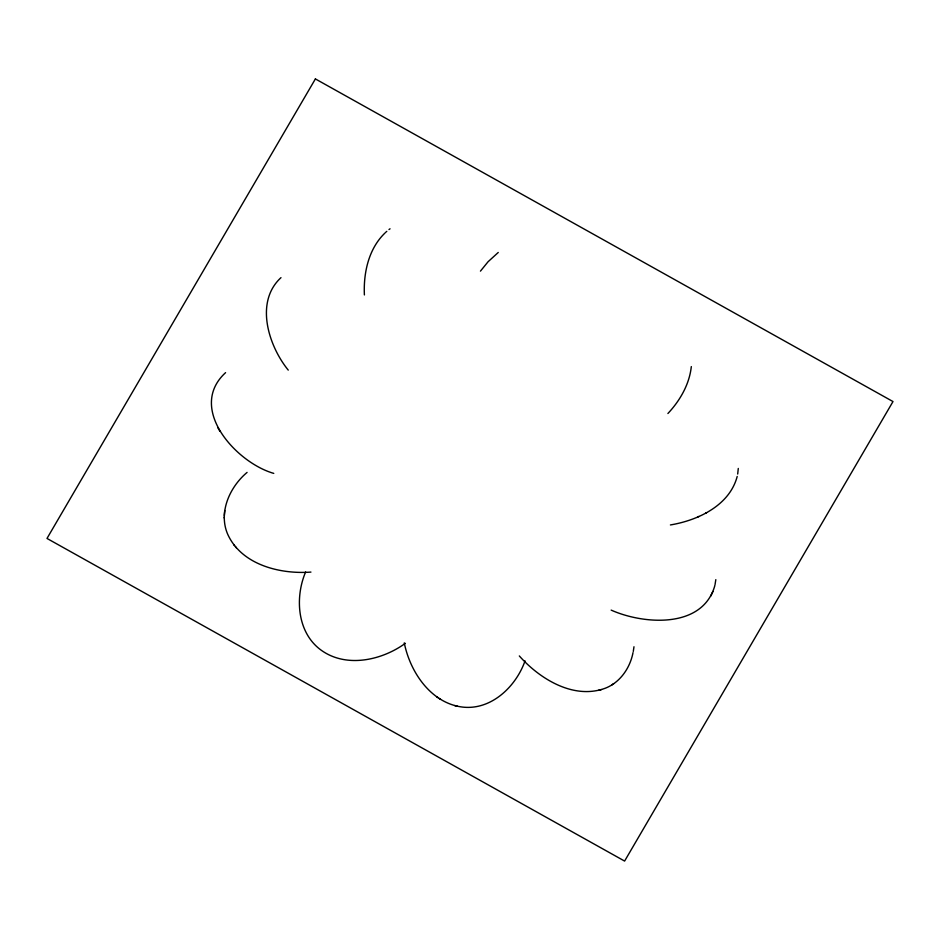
<?xml version="1.0" encoding="UTF-8"?>
<svg xmlns="http://www.w3.org/2000/svg" width="940" height="940" viewBox="0 0 940 940"><rect width="100%" height="100%" fill="white"/><g stroke="black" fill="none" stroke-linecap="round" stroke-linejoin="round"><path stroke-width="1.41" d="M310.94 572.084C280.061 574.422 241.145 564.834 227.504 533.803C218.35 511.947 229.936 486.779 247.079 472.409M224.261 518.022L224.284 517.035M224.319 515.519L224.742 510.514M738.288 468.449L737.689 474.042M633.983 646.755L633.29 651.443M691.311 366.6C689.408 384.389 679.961 400.652 667.894 413.518M715.822 579.651L715.023 584.692M280.978 277.653C254.411 302.104 268.675 346.049 288.251 370.113M633.019 652.63C630.094 667.882 620.189 682.44 605.384 688.186C573.764 699.983 539.748 678.939 519.315 655.944M737.195 476.451C729.534 505.614 697.762 520.396 670.408 524.943M714.823 585.667C702.568 629.107 643.395 624.489 611.164 610.107M305.629 571.955C294.761 597.499 297.052 632.573 320.975 650.045C346.132 668.352 381.781 660.397 405.352 643.324M525.049 660.855C516.13 686.365 491.491 710.311 462.75 707.103C431.002 703.39 410.087 672.053 404.282 642.889M710.664 596.183L712.943 591.495M480.446 271.131L488.072 261.743L498.247 252.472M385.118 232.885C368.609 248.642 363.38 272.858 364.391 294.937M225.588 372.639C186.731 408.242 236.105 462.645 273.763 473.384M385.846 232.18L386.787 231.358M388.984 229.548L390.041 228.796M611.811 684.931L612.481 684.496M612.751 684.32L613.644 683.732M698.126 516.847L698.972 516.436M705.74 513.076L706.527 512.699M598.404 690.395L601.471 689.584M454.631 705.552L457.416 706.234M436.571 696.693L438.017 697.668M439.18 698.443L440.484 699.325M233.813 544.754L234.518 545.6M235.493 546.774L236.304 547.762M217.892 427.771L219.96 431.366M315.394 78.925L47 538.444L624.607 861.075L893 401.556L315.394 78.925"/></g></svg>
